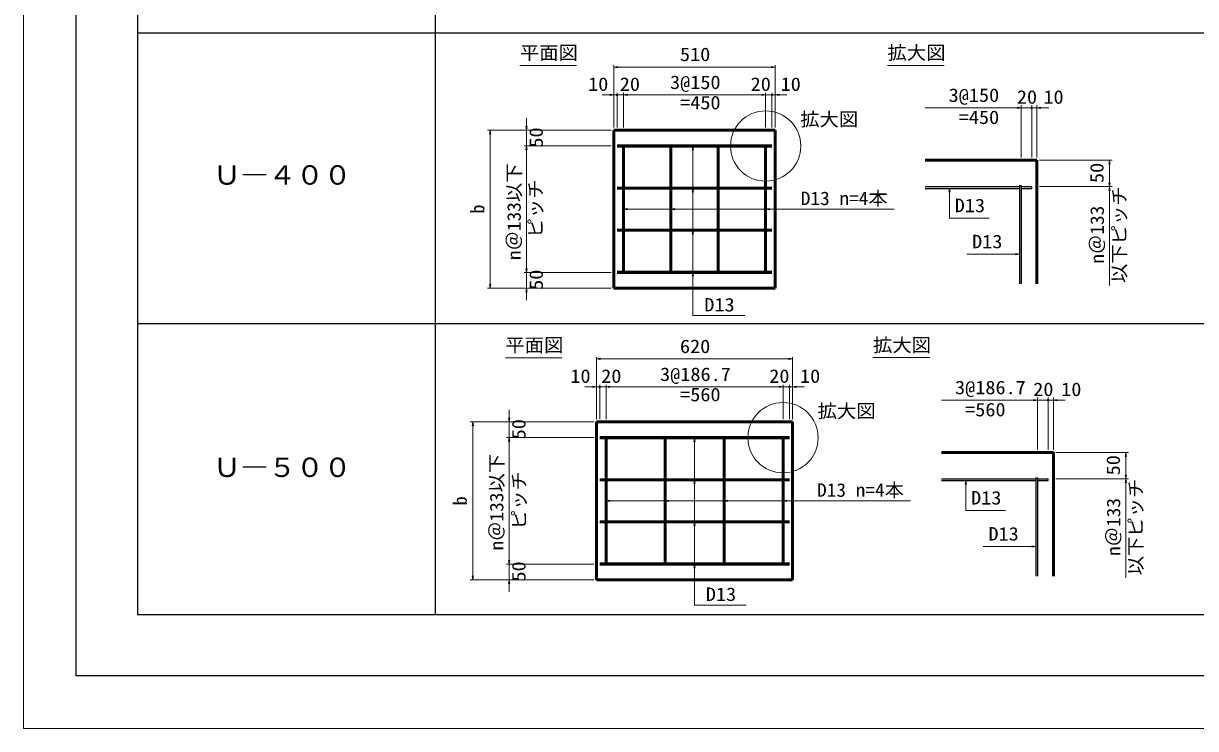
# Model space of a CAD drawing. Units: millimetres, scale not verified. Extents: x -4205 to 4205, y -2970 to 2970.
# Drawn here: x -4205 to 246, y -2970 to -293 of the extents above; entities that cross this region are included whole.
import ezdxf
from ezdxf.enums import TextEntityAlignment as Align

# ---------------------------------------------------------------- set-up
doc = ezdxf.new("R2010")
doc.units = ezdxf.units.MM
doc.header["$LTSCALE"] = 10
for name, color, linetype, lineweight in [('0-0_D-BMK-HTXT', 7, 'Continuous', 13), ('0-1_D-STR', 1, 'Continuous', 50), ('0-2_D-STR-DIM', 7, 'Continuous', 13), ('0-3_D-STR-TXT', 7, 'Continuous', 13), ('0-4_D-TTL', 7, 'Continuous', 13), ('0-7_V-nasSTD', 7, 'Continuous', 18)]:
    doc.layers.add(name, color=color, linetype=linetype, lineweight=lineweight)
doc.styles.add('ＭＳ ゴシック', font='')
doc.styles.get('ＭＳ ゴシック').set_extended_font_data('MS Gothic')

msp = doc.modelspace()

# ---------------------------------------------------------------- hatches: boundary and pattern name
at = {"layer": '0-2_D-STR-DIM'}
for points in [[(-1947.8, -564.54, 1), (-1953.8, -564.54, 1)], [(-1947.8, -564.54, 1), (-1953.8, -564.54, 1)], [(-1359.8, -564.54, 1), (-1365.8, -564.54, 1)], [(-1359.8, -564.54, 1), (-1365.8, -564.54, 1)], [(-373.43, -613.35, 1), (-379.43, -613.35, 1)], [(-373.43, -613.35, 1), (-379.43, -613.35, 1)], [(-2013.8, -1672.96, 1), (-2019.8, -1672.96, 1)], [(-2013.8, -1672.96, 1), (-2019.8, -1672.96, 1)], [(-1293.8, -1672.96, 1), (-1299.8, -1672.96, 1)], [(-1293.8, -1672.96, 1), (-1299.8, -1672.96, 1)], [(-311.31, -1723.13, 1), (-317.31, -1723.13, 1)], [(-311.31, -1723.13, 1), (-317.31, -1723.13, 1)]]:
    msp.add_hatch(color=256, dxfattribs=at).paths.add_polyline_path(points)

# ---------------------------------------------------------------- linework, layer by layer
at = {"layer": '0-0_D-BMK-HTXT'}
for p, q in [((-1662.64, -758.69), (-1662.64, -941.42)), ((-1662.64, -918.29), (-1662.64, -1101.02)), ((-1926.8, -998.09), (-1671.19, -998.09)), ((-1746.8, -998.09), (-1501.35, -998.09)), ((-1578.8, -998.09), (-1313.19, -998.09)), ((-1662.64, -1077.89), (-1662.64, -1260.62)), ((-1656.8, -1866.7), (-1656.8, -2049.43)), ((-1656.8, -2026.3), (-1656.8, -2209.03)), ((-1992.8, -2105.5), (-1700.52, -2105.5)), ((-1768.8, -2105.5), (-1476.69, -2105.5)), ((-1544.8, -2105.5), (-1252.52, -2105.5)), ((-1656.8, -2185.9), (-1656.8, -2368.63))]:
    msp.add_line(p, q, dxfattribs=at)
for points in [[(-1660.14, -773.69), (-1662.64, -758.69), (-1665.14, -773.69)], [(-1660.14, -933.29), (-1662.64, -918.29), (-1665.14, -933.29)], [(-686.38, -934.1), (-688.88, -919.1), (-691.38, -934.1)], [(-688.88, -919.1), (-688.88, -1032.08), (-538.28, -1032.08)], [(-1911.8, -995.59), (-1926.8, -998.09), (-1911.8, -1000.59)], [(-1731.8, -995.59), (-1746.8, -998.09), (-1731.8, -1000.59)], [(-1563.8, -995.59), (-1578.8, -998.09), (-1563.8, -1000.59)], [(-1371.8, -995.59), (-1386.8, -998.09), (-1371.8, -1000.59)], [(-1386.8, -998.09), (-1273.32, -998.09), (-898.72, -998.09)], [(-1660.14, -1092.89), (-1662.64, -1077.89), (-1665.14, -1092.89)], [(-423.32, -1169.1), (-472.38, -1169.1), (-622.98, -1169.1)], [(-438.32, -1171.6), (-423.32, -1169.1), (-438.32, -1166.6)], [(-1660.14, -1252.49), (-1662.64, -1237.49), (-1665.14, -1252.49)], [(-1662.64, -1237.49), (-1662.64, -1402.02), (-1466.3, -1402.02)], [(-1654.3, -1881.7), (-1656.8, -1866.7), (-1659.3, -1881.7)], [(-1654.3, -2041.3), (-1656.8, -2026.3), (-1659.3, -2041.3)], [(-624.25, -2043.89), (-626.75, -2028.89), (-629.25, -2043.89)], [(-626.75, -2028.89), (-626.75, -2141.87), (-476.15, -2141.87)], [(-1977.8, -2103), (-1992.8, -2105.5), (-1977.8, -2108)], [(-1753.8, -2103), (-1768.8, -2105.5), (-1753.8, -2108)], [(-1529.8, -2103), (-1544.8, -2105.5), (-1529.8, -2108)], [(-1305.8, -2103), (-1320.8, -2105.5), (-1305.8, -2108)], [(-1320.8, -2105.5), (-1211.52, -2105.5), (-836.92, -2105.5)], [(-1654.3, -2200.9), (-1656.8, -2185.9), (-1659.3, -2200.9)], [(-361.19, -2278.88), (-410.26, -2278.88), (-560.86, -2278.88)], [(-376.19, -2281.38), (-361.19, -2278.88), (-376.19, -2276.38)], [(-1654.3, -2360.5), (-1656.8, -2345.5), (-1659.3, -2360.5)], [(-1656.8, -2345.5), (-1656.8, -2501.12), (-1460.46, -2501.12)]]:
    msp.add_lwpolyline(points, dxfattribs=at)
at = {"layer": '0-1_D-STR'}
for p, q in [((-1962.8, -698.09), (-1962.8, -1298.09)), ((-1962.8, -698.09), (-1350.8, -698.09)), ((-1350.8, -698.09), (-1350.8, -1298.09)), ((-1950.8, -758.09), (-1362.8, -758.09)), ((-1950.8, -758.69), (-1362.8, -758.69)), ((-1926.8, -758.09), (-1926.8, -1238.09)), ((-1746.8, -758.09), (-1746.8, -1238.09)), ((-1566.8, -758.09), (-1566.8, -1238.09)), ((-1386.8, -758.09), (-1386.8, -1238.09)), ((-781.43, -812.6), (-356.43, -812.6)), ((-356.43, -812.6), (-356.43, -1281.69)), ((-1950.8, -918.29), (-1362.8, -918.29)), ((-1950.8, -1077.89), (-1362.8, -1077.89)), ((-1950.8, -1237.49), (-1362.8, -1237.49)), ((-1950.8, -1238.09), (-1362.8, -1238.09)), ((-1962.8, -1298.09), (-1350.8, -1298.09)), ((-2028.8, -1805.5), (-2028.8, -2405.5)), ((-2028.8, -1805.5), (-1284.8, -1805.5)), ((-1284.8, -1805.5), (-1284.8, -2405.5)), ((-2016.8, -1865.5), (-1296.8, -1865.5)), ((-2016.8, -1866.1), (-1296.8, -1866.1)), ((-1992.8, -1865.5), (-1992.8, -2345.5)), ((-1768.8, -1865.5), (-1768.8, -2345.5)), ((-1544.8, -1865.5), (-1544.8, -2345.5)), ((-1320.8, -1865.5), (-1320.8, -2345.5)), ((-719.31, -1922.39), (-294.31, -1922.39)), ((-294.31, -1922.39), (-294.31, -2391.47)), ((-2016.8, -2025.7), (-1296.8, -2025.7)), ((-2016.8, -2185.3), (-1296.8, -2185.3)), ((-2016.8, -2344.9), (-1296.8, -2344.9)), ((-2016.8, -2345.5), (-1296.8, -2345.5)), ((-2028.8, -2405.5), (-1284.8, -2405.5))]:
    msp.add_line(p, q, dxfattribs=at)
at = {"layer": '0-1_D-STR', "lineweight": 25}
for p, q in [((-781.43, -912.6), (-422.93, -912.6)), ((-781.43, -919.1), (-422.93, -919.1)), ((-422.93, -908.69), (-422.93, -1281.69)), ((-422.93, -908.69), (-416.43, -908.69)), ((-416.43, -908.69), (-416.43, -1281.69)), ((-416.43, -912.6), (-376.43, -912.6)), ((-416.43, -919.1), (-376.43, -919.1)), ((-376.43, -919.1), (-376.43, -912.6)), ((-719.31, -2022.39), (-360.81, -2022.39)), ((-719.31, -2028.89), (-360.81, -2028.89)), ((-360.81, -2018.47), (-360.81, -2391.47)), ((-360.81, -2018.47), (-354.31, -2018.47)), ((-354.31, -2018.47), (-354.31, -2391.47)), ((-354.31, -2022.39), (-314.31, -2022.39)), ((-354.31, -2028.89), (-314.31, -2028.89)), ((-314.31, -2028.89), (-314.31, -2022.39))]:
    msp.add_line(p, q, dxfattribs=at)
at = {"layer": '0-2_D-STR-DIM', "lineweight": 25}
for p, q in [((-2642.2, 2537.2), (-2642.2, -2537.2)), ((-3772.2, -328.24), (2021.67, -328.24)), ((-3772.2, -1432.72), (2021.67, -1432.72))]:
    msp.add_line(p, q, dxfattribs=at)
at = {"layer": '0-2_D-STR-DIM'}
for p, q in [((-1962.8, -688.09), (-1962.8, -451.03)), ((-1962.8, -458.53), (-1350.8, -458.53)), ((-1350.8, -688.09), (-1350.8, -451.03)), ((-2007.8, -564.54), (-1950.8, -564.54)), ((-2007.8, -564.54), (-1962.8, -564.54)), ((-1962.8, -688.09), (-1962.8, -557.04)), ((-1950.8, -688.09), (-1950.8, -557.04)), ((-1950.8, -688.09), (-1950.8, -557.04)), ((-1950.8, -564.54), (-1881.8, -564.54)), ((-1926.8, -688.09), (-1926.8, -557.04)), ((-1926.8, -688.09), (-1926.8, -557.04)), ((-1926.8, -564.54), (-1881.8, -564.54)), ((-1926.8, -564.54), (-1386.8, -564.54)), ((-1431.8, -564.54), (-1362.8, -564.54)), ((-1431.8, -564.54), (-1386.8, -564.54)), ((-1386.8, -688.09), (-1386.8, -557.04)), ((-1386.8, -688.09), (-1386.8, -557.04)), ((-1362.8, -688.09), (-1362.8, -557.04)), ((-1362.8, -688.09), (-1362.8, -557.04)), ((-1362.8, -564.54), (-1305.8, -564.54)), ((-1350.8, -688.09), (-1350.8, -557.04)), ((-1350.8, -564.54), (-1305.8, -564.54)), ((-781.43, -613.35), (-416.43, -613.35)), ((-461.43, -613.35), (-376.43, -613.35)), ((-461.43, -613.35), (-416.43, -613.35)), ((-416.43, -802.6), (-416.43, -603.35)), ((-416.43, -802.6), (-416.43, -603.35)), ((-376.43, -802.6), (-376.43, -603.35)), ((-376.43, -802.6), (-376.43, -603.35)), ((-376.43, -613.35), (-311.43, -613.35)), ((-356.43, -802.6), (-356.43, -603.35)), ((-356.43, -613.35), (-311.43, -613.35)), ((-2294.26, -803.09), (-2294.26, -653.09)), ((-2294.26, -698.09), (-2294.26, -653.09)), ((-1972.8, -698.09), (-2442.72, -698.09)), ((-2432.72, -1298.09), (-2432.72, -698.09)), ((-1972.8, -698.09), (-2304.26, -698.09)), ((-1972.8, -758.09), (-2304.26, -758.09)), ((-1972.8, -758.09), (-2304.26, -758.09)), ((-2294.26, -803.09), (-2294.26, -758.09)), ((-2294.26, -1238.09), (-2294.26, -758.09)), ((-346.43, -812.6), (-71.1, -812.6)), ((-81.1, -812.6), (-81.1, -912.6)), ((-346.43, -912.6), (-71.1, -912.6)), ((-346.43, -912.6), (-71.1, -912.6)), ((-81.1, -912.6), (-81.1, -1287.6)), ((-2294.26, -1343.09), (-2294.26, -1193.09)), ((-2294.26, -1238.09), (-2294.26, -1193.09)), ((-1972.8, -1238.09), (-2304.26, -1238.09)), ((-1972.8, -1238.09), (-2304.26, -1238.09)), ((-1972.8, -1298.09), (-2442.72, -1298.09)), ((-1972.8, -1298.09), (-2304.26, -1298.09)), ((-2294.26, -1343.09), (-2294.26, -1298.09)), ((-2028.8, -1795.5), (-2028.8, -1559.45)), ((-2028.8, -1566.95), (-1284.8, -1566.95)), ((-1284.8, -1795.5), (-1284.8, -1559.45)), ((-2073.8, -1672.96), (-2016.8, -1672.96)), ((-2073.8, -1672.96), (-2028.8, -1672.96)), ((-2028.8, -1795.5), (-2028.8, -1665.46)), ((-2016.8, -1795.5), (-2016.8, -1665.46)), ((-2016.8, -1795.5), (-2016.8, -1665.46)), ((-2016.8, -1672.96), (-1947.8, -1672.96)), ((-1992.8, -1795.5), (-1992.8, -1665.46)), ((-1992.8, -1795.5), (-1992.8, -1665.46)), ((-1992.8, -1672.96), (-1947.8, -1672.96)), ((-1992.8, -1672.96), (-1320.8, -1672.96)), ((-1365.8, -1672.96), (-1296.8, -1672.96)), ((-1365.8, -1672.96), (-1320.8, -1672.96)), ((-1320.8, -1795.5), (-1320.8, -1665.46)), ((-1320.8, -1795.5), (-1320.8, -1665.46)), ((-1296.8, -1795.5), (-1296.8, -1665.46)), ((-1296.8, -1795.5), (-1296.8, -1665.46)), ((-1296.8, -1672.96), (-1239.8, -1672.96)), ((-1284.8, -1795.5), (-1284.8, -1665.46)), ((-1284.8, -1672.96), (-1239.8, -1672.96)), ((-719.31, -1723.13), (-354.31, -1723.13)), ((-399.31, -1723.13), (-314.31, -1723.13)), ((-399.31, -1723.13), (-354.31, -1723.13)), ((-354.31, -1912.39), (-354.31, -1713.13)), ((-354.31, -1912.39), (-354.31, -1713.13)), ((-314.31, -1912.39), (-314.31, -1713.13)), ((-314.31, -1912.39), (-314.31, -1713.13)), ((-314.31, -1723.13), (-249.31, -1723.13)), ((-294.31, -1912.39), (-294.31, -1713.13)), ((-294.31, -1723.13), (-249.31, -1723.13)), ((-2360.26, -1910.5), (-2360.26, -1760.5)), ((-2360.26, -1805.5), (-2360.26, -1760.5)), ((-2038.8, -1805.5), (-2508.72, -1805.5)), ((-2498.72, -2405.5), (-2498.72, -1805.5)), ((-2038.8, -1805.5), (-2370.26, -1805.5)), ((-2038.8, -1865.5), (-2370.26, -1865.5)), ((-2038.8, -1865.5), (-2370.26, -1865.5)), ((-2360.26, -1910.5), (-2360.26, -1865.5)), ((-2360.26, -2345.5), (-2360.26, -1865.5)), ((-284.31, -1922.39), (-8.97, -1922.39)), ((-18.97, -1922.39), (-18.97, -2022.39)), ((-284.31, -2022.39), (-8.97, -2022.39)), ((-284.31, -2022.39), (-8.97, -2022.39)), ((-18.97, -2022.39), (-18.97, -2397.38)), ((-2360.26, -2450.5), (-2360.26, -2300.5)), ((-2360.26, -2345.5), (-2360.26, -2300.5)), ((-2038.8, -2345.5), (-2370.26, -2345.5)), ((-2038.8, -2345.5), (-2370.26, -2345.5)), ((-2038.8, -2405.5), (-2508.72, -2405.5)), ((-2038.8, -2405.5), (-2370.26, -2405.5)), ((-2360.26, -2450.5), (-2360.26, -2405.5))]:
    msp.add_line(p, q, dxfattribs=at)
at = {"layer": '0-2_D-STR-DIM', "lineweight": 25}
msp.add_lwpolyline([(-3772.2, 2537.2), (-3772.2, -2537.2), (2021.67, -2537.2)], dxfattribs=at)
at = {"layer": '0-2_D-STR-DIM'}
for points in [[(-1947.8, -456.03), (-1962.8, -458.53), (-1947.8, -461.03)], [(-1365.8, -461.03), (-1350.8, -458.53), (-1365.8, -456.03)], [(-1977.8, -567.04), (-1962.8, -564.54), (-1977.8, -562.04)], [(-1911.8, -562.04), (-1926.8, -564.54), (-1911.8, -567.04)], [(-1911.8, -562.04), (-1926.8, -564.54), (-1911.8, -567.04)], [(-1401.8, -567.04), (-1386.8, -564.54), (-1401.8, -562.04)], [(-1401.8, -567.04), (-1386.8, -564.54), (-1401.8, -562.04)], [(-1335.8, -562.04), (-1350.8, -564.54), (-1335.8, -567.04)], [(-431.43, -615.85), (-416.43, -613.35), (-431.43, -610.85)], [(-431.43, -615.85), (-416.43, -613.35), (-431.43, -610.85)], [(-341.43, -610.85), (-356.43, -613.35), (-341.43, -615.85)], [(-2430.22, -713.09), (-2432.72, -698.09), (-2435.22, -713.09)], [(-2296.76, -683.09), (-2294.26, -698.09), (-2291.76, -683.09)], [(-2291.76, -773.09), (-2294.26, -758.09), (-2296.76, -773.09)], [(-2291.76, -773.09), (-2294.26, -758.09), (-2296.76, -773.09)], [(-78.6, -827.6), (-81.1, -812.6), (-83.6, -827.6)], [(-83.6, -897.6), (-81.1, -912.6), (-78.6, -897.6)], [(-78.6, -927.6), (-81.1, -912.6), (-83.6, -927.6)], [(-2296.76, -1223.09), (-2294.26, -1238.09), (-2291.76, -1223.09)], [(-2296.76, -1223.09), (-2294.26, -1238.09), (-2291.76, -1223.09)], [(-2435.22, -1283.09), (-2432.72, -1298.09), (-2430.22, -1283.09)], [(-2291.76, -1313.09), (-2294.26, -1298.09), (-2296.76, -1313.09)], [(-2013.8, -1564.45), (-2028.8, -1566.95), (-2013.8, -1569.45)], [(-1299.8, -1569.45), (-1284.8, -1566.95), (-1299.8, -1564.45)], [(-2043.8, -1675.46), (-2028.8, -1672.96), (-2043.8, -1670.46)], [(-1977.8, -1670.46), (-1992.8, -1672.96), (-1977.8, -1675.46)], [(-1977.8, -1670.46), (-1992.8, -1672.96), (-1977.8, -1675.46)], [(-1335.8, -1675.46), (-1320.8, -1672.96), (-1335.8, -1670.46)], [(-1335.8, -1675.46), (-1320.8, -1672.96), (-1335.8, -1670.46)], [(-1269.8, -1670.46), (-1284.8, -1672.96), (-1269.8, -1675.46)], [(-369.31, -1725.63), (-354.31, -1723.13), (-369.31, -1720.63)], [(-369.31, -1725.63), (-354.31, -1723.13), (-369.31, -1720.63)], [(-279.31, -1720.63), (-294.31, -1723.13), (-279.31, -1725.63)], [(-2496.22, -1820.5), (-2498.72, -1805.5), (-2501.22, -1820.5)], [(-2362.76, -1790.5), (-2360.26, -1805.5), (-2357.76, -1790.5)], [(-2357.76, -1880.5), (-2360.26, -1865.5), (-2362.76, -1880.5)], [(-2357.76, -1880.5), (-2360.26, -1865.5), (-2362.76, -1880.5)], [(-16.47, -1937.39), (-18.97, -1922.39), (-21.47, -1937.39)], [(-21.47, -2007.39), (-18.97, -2022.39), (-16.47, -2007.39)], [(-16.47, -2037.39), (-18.97, -2022.39), (-21.47, -2037.39)], [(-2362.76, -2330.5), (-2360.26, -2345.5), (-2357.76, -2330.5)], [(-2362.76, -2330.5), (-2360.26, -2345.5), (-2357.76, -2330.5)], [(-2501.22, -2390.5), (-2498.72, -2405.5), (-2496.22, -2390.5)], [(-2357.76, -2420.5), (-2360.26, -2405.5), (-2362.76, -2420.5)]]:
    msp.add_lwpolyline(points, dxfattribs=at)
for centre in [(-1386.8, -758.4), (-1320.8, -1865.77)]:
    msp.add_circle(centre, 133.43, dxfattribs=at)
at = {"layer": '0-2_D-STR-DIM', "lineweight": 18}
for centre, start, end in [((-1950.8, -564.54), 0, 180), ((-1950.8, -564.54), 0, 180), ((-1950.8, -564.54), 180, 0), ((-1950.8, -564.54), 180, 0), ((-1362.8, -564.54), 0, 180), ((-1362.8, -564.54), 0, 180), ((-1362.8, -564.54), 180, 0), ((-1362.8, -564.54), 180, 0), ((-376.43, -613.35), 0, 180), ((-376.43, -613.35), 0, 180), ((-376.43, -613.35), 180, 0), ((-376.43, -613.35), 180, 0), ((-2016.8, -1672.96), 0, 180), ((-2016.8, -1672.96), 0, 180), ((-2016.8, -1672.96), 180, 0), ((-2016.8, -1672.96), 180, 0), ((-1296.8, -1672.96), 0, 180), ((-1296.8, -1672.96), 0, 180), ((-1296.8, -1672.96), 180, 0), ((-1296.8, -1672.96), 180, 0), ((-314.31, -1723.13), 0, 180), ((-314.31, -1723.13), 0, 180), ((-314.31, -1723.13), 180, 0), ((-314.31, -1723.13), 180, 0)]:
    msp.add_arc(centre, 3, start, end, dxfattribs=at)
at = {"layer": '0-3_D-STR-TXT'}
for p, q in [((-2320.16, -452.2), (-2104.56, -452.2)), ((-924.37, -452.14), (-708.77, -452.14)), ((-2375.16, -1561.98), (-2159.56, -1561.98)), ((-979.37, -1561.92), (-763.77, -1561.92))]:
    msp.add_line(p, q, dxfattribs=at)
at = {"layer": '0-4_D-TTL', "lineweight": 25}
msp.add_lwpolyline([(-4005, -2770), (-4005, 2770), (4005, 2770), (4005, -2770)], close=True, dxfattribs=at)
at = {"layer": '0-7_V-nasSTD'}
msp.add_lwpolyline([(-4205, -2970), (-4205, 2970), (4205, 2970), (4205, -2970)], close=True, dxfattribs=at)

# ---------------------------------------------------------------- texts
at = {"layer": '0-0_D-BMK-HTXT', "style": 'ＭＳ ゴシック'}
for s, width, p in [('D13 n=4本', 1.05, (-1253.32, -998.09)), ('D13', 1.1, (-668.88, -1025.08)), ('D13', 1.1, (-602.98, -1162.1)), ('D13', 1.1, (-1619.77, -1402.02)), ('D13 n=4本', 1.05, (-1191.52, -2105.5)), ('D13', 1.1, (-606.75, -2134.87)), ('D13', 1.1, (-540.86, -2271.88)), ('D13', 1.1, (-1613.93, -2501.12))]:
    msp.add_text(s, height=51.32, dxfattribs=dict(at, width=width)).set_placement(p, align=Align.BOTTOM_LEFT)
at = {"layer": '0-2_D-STR-DIM', "style": 'ＭＳ ゴシック', "width": 1.1}
for s, p in [('510', (-1712.1, -451.53)), ('10', (-2060.82, -564.54)), ('20', (-1940.68, -564.54)), ('3@150', (-1749.9, -557.54)), ('20', (-1443.82, -564.54)), ('10', (-1330.1, -564.54)), (' =450', (-1749.9, -634.54)), ('3@150', (-692.03, -606.35)), ('20', (-432.83, -613.35)), ('10', (-332.14, -613.35)), (' =450', (-692.03, -690.35)), ('620', (-1712.1, -1559.95)), ('3@186.7', (-1787.7, -1665.96)), ('10', (-2128.39, -1672.96)), ('20', (-2011.2, -1672.96)), ('20', (-1373.16, -1672.96)), ('10', (-1256.28, -1672.96)), (' =560', (-1749.9, -1742.96)), ('3@186.7', (-667.71, -1716.13)), ('20', (-370.71, -1723.13)), ('10', (-264.54, -1723.13)), (' =560', (-667.71, -1800.13))]:
    msp.add_text(s, height=51.32, dxfattribs=at).set_placement(p, align=Align.BOTTOM_LEFT)
at = {"layer": '0-2_D-STR-DIM', "style": 'ＭＳ ゴシック'}
for s, width, p in [('50', 1.1, (-2217.26, -764.49)), (' n＠133以下', 1.05, (-2301.26, -1228.25)), ('50', 1.1, (-88.1, -899)), ('ピッチ', 1.05, (-2219.58, -1105.89)), ('以下ピッチ', 1.05, (-3.03, -1278.56)), ('  n＠133', 1.05, (-87.03, -1278.56)), ('50', 1.1, (-2217.26, -1304.49)), ('50', 1.1, (-2283.26, -1871.9)), (' n＠133以下', 1.05, (-2367.26, -2330.82)), ('50', 1.1, (-25.97, -2008.79)), ('ピッチ', 1.05, (-2282.27, -2213.3)), ('以下ピッチ', 1.05, (59.09, -2388.34)), ('  n＠133', 1.05, (-24.91, -2388.34)), ('50', 1.1, (-2283.26, -2411.9))]:
    msp.add_text(s, height=51.32, rotation=90, dxfattribs=dict(at, width=width)).set_placement(p, align=Align.BOTTOM_LEFT)
for p in [(-2439.72, -1015.59), (-2505.72, -2123)]:
    msp.add_text('b', height=51.32, rotation=90, dxfattribs=at).set_placement(p, align=Align.BOTTOM_LEFT)
at = {"layer": '0-3_D-STR-TXT', "style": 'ＭＳ ゴシック', "width": 1.05}
for s, height, p in [('平面図', 51.32, (-2320.16, -445.2)), ('拡大図', 51.32, (-924.37, -445.14)), ('拡大図', 51.32, (-1255.49, -698.07)), ('Ｕ―４００', 73.31, (-3484.53, -927)), ('平面図', 51.32, (-2375.16, -1554.98)), ('拡大図', 51.32, (-979.37, -1554.92)), ('拡大図', 51.32, (-1189.49, -1805.44)), ('Ｕ―５００', 73.31, (-3484.53, -2036.78))]:
    msp.add_text(s, height=height, dxfattribs=at).set_placement(p, align=Align.BOTTOM_LEFT)

doc.saveas('drawing.dxf')
